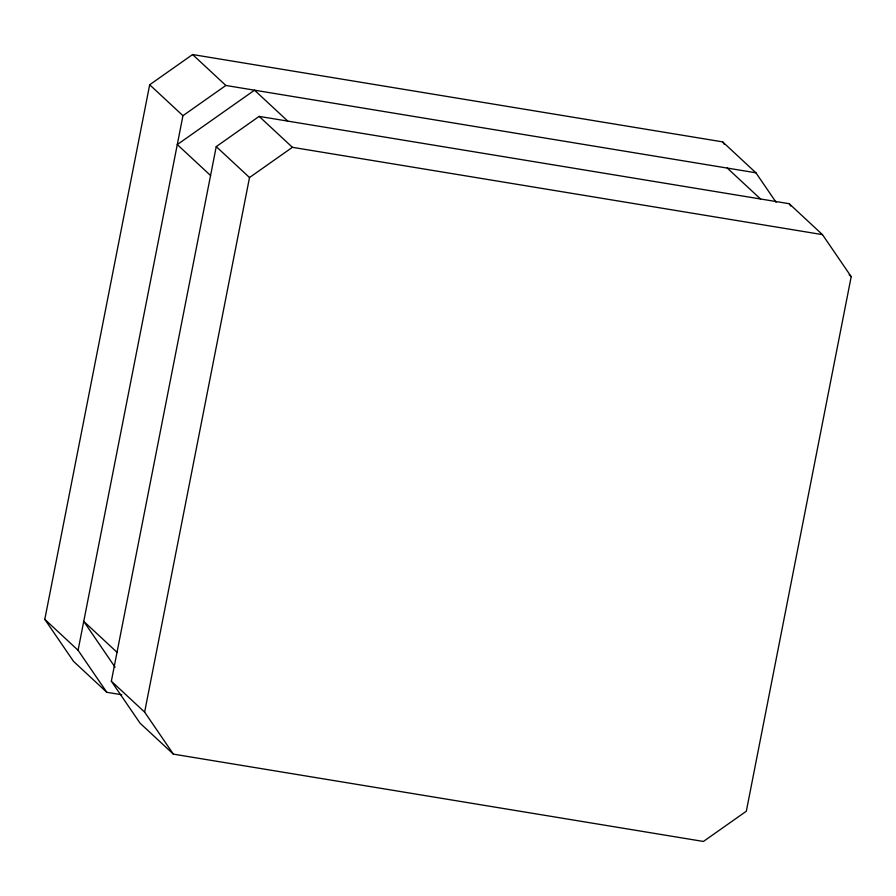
<?xml version="1.0" encoding="UTF-8"?>
<svg xmlns="http://www.w3.org/2000/svg" width="896" height="896" viewBox="0 0 896 896"><rect width="100%" height="100%" fill="white"/><g stroke="black" fill="none" stroke-linecap="round" stroke-linejoin="round"><path stroke-width="1.34" d="M121.811 694.758L106.803 692.294L73.528 661.371L44.8 619.349L149.677 84.773L192.584 54.544L722.635 141.87L755.922 172.794L776.104 202.317M106.803 692.294L78.075 650.272L182.952 115.685L225.859 85.467L755.922 172.794M111.35 681.195L216.238 146.608L259.134 116.39L789.197 203.706L822.472 234.629L851.2 276.651L746.323 811.227L703.416 841.456L173.365 754.13L140.078 723.206L111.35 681.195L144.637 712.107L173.365 754.13M144.637 712.107L249.514 177.531L292.41 147.314L822.472 234.629M849.184 274.781L851.2 276.651M727.261 168.067L760.547 198.99M287.784 121.106L254.509 90.194L177.285 144.581L210.56 175.504M192.584 54.544L225.859 85.467M259.134 116.39L292.41 147.314M149.677 84.773L182.952 115.685M216.238 146.608L249.514 177.531M117.029 652.299L83.742 621.376L115.091 667.218M44.8 619.349L78.075 650.272M789.197 203.706L790.742 205.979M722.635 141.87L724.192 144.144"/></g></svg>
